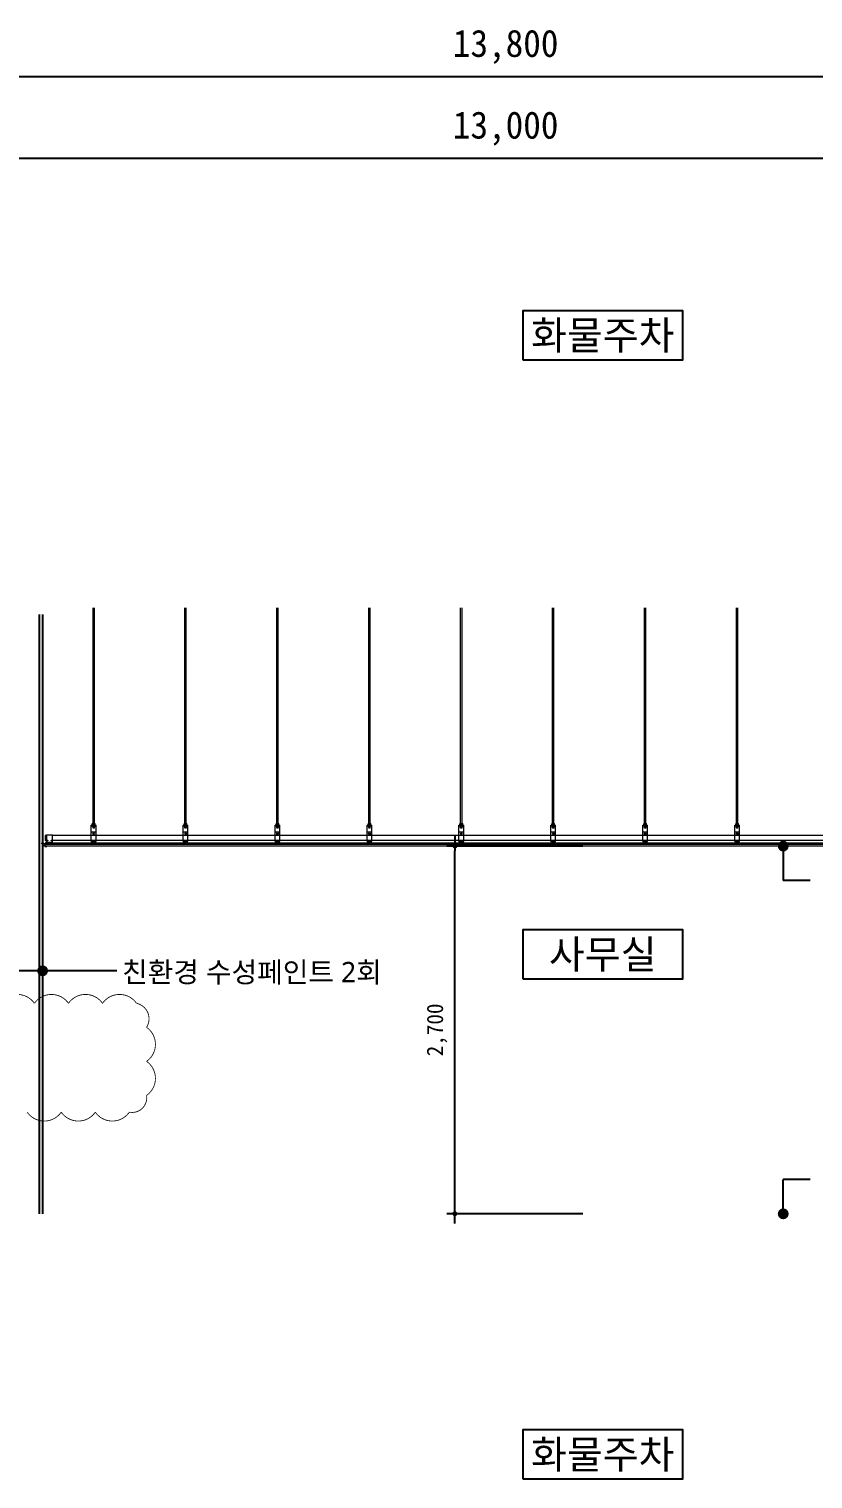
# Model space of a CAD drawing. Header units: inches. Extents: x 3675 to 732988, y -33059 to 70575.
# Drawn here: x 284746 to 290503, y -14547 to -3899 of the extents above; entities that cross this region are included whole.
import ezdxf
from ezdxf.enums import TextEntityAlignment as Align

# ---------------------------------------------------------------- set-up
doc = ezdxf.new("R2010")
doc.units = ezdxf.units.IN
doc.header["$MEASUREMENT"] = 0
doc.layers.get('0').update_dxf_attribs({"linetype": 'CONTINUOUS'})
for name, color, linetype, lineweight in [('A-DIMS', 7, 'CONTINUOUS', 25), ('A-ELEV-LIN3', 8, 'CONTINUOUS', 18), ('A-MKXS-LEAD', 7, 'CONTINUOUS', 25), ('A-MKXS-TEXT1', 3, 'CONTINUOUS', 25), ('A-MKXX-NAME', 3, 'CONTINUOUS', 25), ('A-MKXX-SYMB', 7, 'CONTINUOUS', 25), ('A-SECT-LIN1', 4, 'CONTINUOUS', 25), ('A-XXXX-FIN2', 6, 'CONTINUOUS', 20), ('REV-202205', 20, 'CONTINUOUS', 25)]:
    doc.layers.add(name, color=color, linetype=linetype, lineweight=lineweight)
doc.styles.add('HY울릉도L', font='H2GTRE.TTF')
doc.styles.add('돋움체', font='')
doc.styles.add('맑은고딕', font='malgun.ttf')
doc.styles.get('돋움체').set_extended_font_data('DotumChe')
doc.dimstyles.new('CDIM', dxfattribs={"dimtxt": 2, "dimasz": 0.6, "dimexe": 1, "dimexo": 1, "dimgap": 1, "dimtad": 1, "dimdec": 0, "dimrnd": 0.5, "dimzin": 0, "dimdsep": 32, "dimlunit": 6, "dimtxsty": 'HY울릉도L', "dimblk1": '_CIDOT', "dimblk2": '_CIDOT', "dimsah": 1, "dimcen": 4.5, "dimclrd": 2, "dimclre": 2, "dimclrt": 7, "dimadec": 0, "dimazin": 0, "dimtfac": 1, "dimtdec": 0, "dimtix": 1, "dimtmove": 2, "dimatfit": 1, "dimldrblk": '_CIDOT', "dimfxl": 1, "dimtolj": 1, "dimtzin": 0, "dimlwd": -1, "dimarcsym": 0})

# ---------------------------------------------------------------- blocks, each defined once
blk = doc.blocks.new('_CIDOT')
at = {"color": 0, "linetype": 'ByBlock'}
blk.add_line((2, 0), (-1, 0), dxfattribs=at)
at = {"color": 0, "linetype": 'ByBlock', "const_width": 0.5}
blk.add_lwpolyline([(-0.25, 0, 1), (0.25, 0, 1)], format="xyb", close=True, dxfattribs=at)
blk = doc.blocks.new('*D799')
at = {"layer": 'A-DIMS', "lineweight": -2, "transparency": 16777216}
for p, q in [((281746, -5749), (281746, -4749)), ((294746, -5749), (294746, -4749))]:
    blk.add_line(p, q, dxfattribs=at)
at = {"layer": 'A-DIMS', "transparency": 16777216}
blk.add_line((294686, -4849), (281806, -4849), dxfattribs=at)
at = {"layer": 'A-DIMS', "transparency": 16777216, "xscale": 60, "yscale": 60, "zscale": 60, "rotation": 180}
blk.add_blockref('_CIDOT', (281746, -4849), dxfattribs=at)
at = {"layer": 'A-DIMS', "transparency": 16777216, "xscale": 60, "yscale": 60, "zscale": 60}
blk.add_blockref('_CIDOT', (294746, -4849), dxfattribs=at)
at = {"layer": 'A-DIMS', "color": 3, "transparency": 16777216, "insert": (288246, -4630), "char_height": 200, "attachment_point": 5, "style": '돋움체'}
blk.add_mtext('\\A1;13,000', dxfattribs=at)
blk = doc.blocks.new('*D800')
at = {"layer": 'A-DIMS', "lineweight": -2, "transparency": 16777216}
for p, q in [((281346, -5749), (281346, -4149)), ((295146, -5749), (295146, -4149))]:
    blk.add_line(p, q, dxfattribs=at)
at = {"layer": 'A-DIMS', "transparency": 16777216}
blk.add_line((281406, -4249), (295086, -4249), dxfattribs=at)
at = {"layer": 'A-DIMS', "transparency": 16777216, "xscale": 60, "yscale": 60, "zscale": 60, "rotation": 180}
blk.add_blockref('_CIDOT', (281346, -4249), dxfattribs=at)
at = {"layer": 'A-DIMS', "transparency": 16777216, "xscale": 60, "yscale": 60, "zscale": 60}
blk.add_blockref('_CIDOT', (295146, -4249), dxfattribs=at)
at = {"layer": 'A-DIMS', "color": 3, "transparency": 16777216, "insert": (288246, -4030), "char_height": 200, "attachment_point": 5, "style": '돋움체'}
blk.add_mtext('\\A1;13,800', dxfattribs=at)
blk = doc.blocks.new('*D810')
at = {"layer": 'A-DIMS', "lineweight": -2, "transparency": 16777216}
for p, q in [((288813, -9899), (287813, -9899)), ((288813, -12599), (287813, -12599))]:
    blk.add_line(p, q, dxfattribs=at)
at = {"layer": 'A-DIMS', "transparency": 16777216}
blk.add_line((287873, -12563), (287873, -9935), dxfattribs=at)
at = {"layer": 'A-DIMS', "transparency": 16777216, "xscale": 36, "yscale": 36, "zscale": 36}
for p, rotation in [((287873, -9899), 90), ((287873, -12599), 270)]:
    blk.add_blockref('_CIDOT', p, dxfattribs=dict(at, rotation=rotation))
at = {"layer": 'A-DIMS', "color": 3, "transparency": 16777216, "insert": (287742, -11249), "char_height": 120, "attachment_point": 5, "rotation": 90, "style": '돋움체'}
blk.add_mtext('\\A1;2,700', dxfattribs=at)

msp = doc.modelspace()

# ---------------------------------------------------------------- hatches: boundary and pattern name
at = {"layer": 'A-MKXS-LEAD'}
h = msp.add_hatch(color=256, dxfattribs=at)
h.dxf.hatch_style = 1
h.paths.add_polyline_path([(290324.5, -9899.5, 1), (290244.5, -9899.5, 1)])
h = msp.add_hatch(color=256, dxfattribs=at)
h.dxf.hatch_style = 1
h.paths.add_polyline_path([(284885.6, -10815, 1), (284805.6, -10815, 1)])
h = msp.add_hatch(color=256, dxfattribs=at)
h.dxf.hatch_style = 1
h.paths.add_polyline_path([(290324.5, -12599.5, -1), (290244.5, -12599.5, -1)])

# ---------------------------------------------------------------- linework, layer by layer
at = {"layer": 'A-ELEV-LIN3'}
for p, q in [((285215.6, -9765.9), (285215.6, -8149.5)), ((285225.6, -9765.9), (285225.6, -8149.5)), ((285890.6, -9765.9), (285890.6, -8149.5)), ((285900.6, -9765.9), (285900.6, -8149.5)), ((286565.6, -9765.9), (286565.6, -8149.5)), ((286575.6, -9765.9), (286575.6, -8149.5)), ((287240.6, -9765.9), (287240.6, -8149.5)), ((287250.6, -9765.9), (287250.6, -8149.5)), ((287915.6, -9765.9), (287915.6, -8149.5)), ((287925.6, -9765.9), (287925.6, -8149.5)), ((288590.6, -9765.9), (288590.6, -8149.5)), ((288600.6, -9765.9), (288600.6, -8149.5)), ((289265.6, -9765.9), (289265.6, -8149.5)), ((289275.6, -9765.9), (289275.6, -8149.5)), ((289940.6, -9765.9), (289940.6, -8149.5)), ((289950.6, -9765.9), (289950.6, -8149.5)), ((285203.1, -9744.5), (285238.1, -9744.5)), ((285203.1, -9864.5), (285203.1, -9744.5)), ((285203.1, -9746.5), (285238.1, -9746.5)), ((285203.1, -9794.5), (285238.1, -9794.5)), ((285208.6, -9748.5), (285208.6, -9742.5)), ((285208.6, -9742.5), (285232.6, -9742.5)), ((285208.6, -9748.5), (285232.6, -9748.5)), ((285208.6, -9748.5), (285232.6, -9748.5)), ((285211.6, -9734.5), (285210.6, -9735.5)), ((285210.6, -9742.5), (285210.6, -9735.5)), ((285210.6, -9742.5), (285210.6, -9735.5)), ((285210.6, -9755.5), (285210.6, -9748.5)), ((285211.6, -9756.5), (285210.6, -9755.5)), ((285211.6, -9756.5), (285210.6, -9755.5)), ((285211.6, -9734.5), (285229.6, -9734.5)), ((285211.6, -9756.5), (285229.6, -9756.5)), ((285213.9, -9734.5), (285215.6, -9736.2)), ((285213.9, -9742.5), (285215.6, -9740.8)), ((285213.9, -9748.5), (285215.6, -9750.2)), ((285213.9, -9748.5), (285215.6, -9750.2)), ((285213.9, -9756.5), (285215.6, -9754.8)), ((285217.2, -9734.5), (285215.6, -9736.2)), ((285217.2, -9742.5), (285215.6, -9740.8)), ((285217.2, -9748.5), (285215.6, -9750.2)), ((285215.6, -9765.9), (285215.6, -9748.5)), ((285217.2, -9748.5), (285215.6, -9750.2)), ((285217.2, -9756.5), (285215.6, -9754.8)), ((285225.6, -9765.9), (285215.6, -9765.9)), ((285215.6, -9765.9), (285216.6, -9766.9)), ((285224.6, -9766.9), (285216.6, -9766.9)), ((285220.6, -9756.5), (285220.6, -9748.5)), ((285220.6, -9756.5), (285220.6, -9748.5)), ((285223.9, -9734.5), (285225.6, -9736.2)), ((285223.9, -9742.5), (285225.6, -9740.8)), ((285223.9, -9748.5), (285225.6, -9750.2)), ((285223.9, -9756.5), (285225.6, -9754.8)), ((285225.6, -9765.9), (285224.6, -9766.9)), ((285227.2, -9734.5), (285225.6, -9736.2)), ((285227.2, -9742.5), (285225.6, -9740.8)), ((285227.2, -9748.5), (285225.6, -9750.2)), ((285225.6, -9765.9), (285225.6, -9748.5)), ((285227.2, -9756.5), (285225.6, -9754.8)), ((285230.6, -9735.5), (285229.6, -9734.5)), ((285230.6, -9755.5), (285229.6, -9756.5)), ((285230.6, -9742.5), (285230.6, -9735.5)), ((285230.6, -9742.5), (285230.6, -9735.5)), ((285230.6, -9755.5), (285230.6, -9748.5)), ((285232.6, -9748.5), (285232.6, -9742.5)), ((285238.1, -9864.5), (285238.1, -9744.5)), ((285878.1, -9744.5), (285913.1, -9744.5)), ((285878.1, -9864.5), (285878.1, -9744.5)), ((285878.1, -9746.5), (285913.1, -9746.5)), ((285878.1, -9794.5), (285913.1, -9794.5)), ((285883.6, -9748.5), (285883.6, -9742.5)), ((285883.6, -9742.5), (285907.6, -9742.5)), ((285883.6, -9748.5), (285907.6, -9748.5)), ((285883.6, -9748.5), (285907.6, -9748.5)), ((285886.6, -9734.5), (285885.6, -9735.5)), ((285885.6, -9742.5), (285885.6, -9735.5)), ((285885.6, -9742.5), (285885.6, -9735.5)), ((285885.6, -9755.5), (285885.6, -9748.5)), ((285886.6, -9756.5), (285885.6, -9755.5)), ((285886.6, -9756.5), (285885.6, -9755.5)), ((285886.6, -9734.5), (285904.6, -9734.5)), ((285886.6, -9756.5), (285904.6, -9756.5)), ((285888.9, -9734.5), (285890.6, -9736.2)), ((285888.9, -9742.5), (285890.6, -9740.8)), ((285888.9, -9748.5), (285890.6, -9750.2)), ((285888.9, -9748.5), (285890.6, -9750.2)), ((285888.9, -9756.5), (285890.6, -9754.8)), ((285892.2, -9734.5), (285890.6, -9736.2)), ((285892.2, -9742.5), (285890.6, -9740.8)), ((285892.2, -9748.5), (285890.6, -9750.2)), ((285890.6, -9765.9), (285890.6, -9748.5)), ((285892.2, -9748.5), (285890.6, -9750.2)), ((285892.2, -9756.5), (285890.6, -9754.8)), ((285900.6, -9765.9), (285890.6, -9765.9)), ((285890.6, -9765.9), (285891.6, -9766.9)), ((285899.6, -9766.9), (285891.6, -9766.9)), ((285895.6, -9756.5), (285895.6, -9748.5)), ((285895.6, -9756.5), (285895.6, -9748.5)), ((285898.9, -9734.5), (285900.6, -9736.2)), ((285898.9, -9742.5), (285900.6, -9740.8)), ((285898.9, -9748.5), (285900.6, -9750.2)), ((285898.9, -9756.5), (285900.6, -9754.8)), ((285900.6, -9765.9), (285899.6, -9766.9)), ((285902.2, -9734.5), (285900.6, -9736.2)), ((285902.2, -9742.5), (285900.6, -9740.8)), ((285902.2, -9748.5), (285900.6, -9750.2)), ((285900.6, -9765.9), (285900.6, -9748.5)), ((285902.2, -9756.5), (285900.6, -9754.8)), ((285905.6, -9735.5), (285904.6, -9734.5)), ((285905.6, -9755.5), (285904.6, -9756.5)), ((285905.6, -9742.5), (285905.6, -9735.5)), ((285905.6, -9742.5), (285905.6, -9735.5)), ((285905.6, -9755.5), (285905.6, -9748.5)), ((285907.6, -9748.5), (285907.6, -9742.5)), ((285913.1, -9864.5), (285913.1, -9744.5)), ((286553.1, -9744.5), (286588.1, -9744.5)), ((286553.1, -9864.5), (286553.1, -9744.5)), ((286553.1, -9746.5), (286588.1, -9746.5)), ((286553.1, -9794.5), (286588.1, -9794.5)), ((286558.6, -9748.5), (286558.6, -9742.5)), ((286558.6, -9742.5), (286582.6, -9742.5)), ((286558.6, -9748.5), (286582.6, -9748.5)), ((286558.6, -9748.5), (286582.6, -9748.5)), ((286561.6, -9734.5), (286560.6, -9735.5)), ((286560.6, -9742.5), (286560.6, -9735.5)), ((286560.6, -9742.5), (286560.6, -9735.5)), ((286560.6, -9755.5), (286560.6, -9748.5)), ((286561.6, -9756.5), (286560.6, -9755.5)), ((286561.6, -9756.5), (286560.6, -9755.5)), ((286561.6, -9734.5), (286579.6, -9734.5)), ((286561.6, -9756.5), (286579.6, -9756.5)), ((286563.9, -9734.5), (286565.6, -9736.2)), ((286563.9, -9742.5), (286565.6, -9740.8)), ((286563.9, -9748.5), (286565.6, -9750.2)), ((286563.9, -9748.5), (286565.6, -9750.2)), ((286563.9, -9756.5), (286565.6, -9754.8)), ((286567.2, -9734.5), (286565.6, -9736.2)), ((286567.2, -9742.5), (286565.6, -9740.8)), ((286567.2, -9748.5), (286565.6, -9750.2)), ((286565.6, -9765.9), (286565.6, -9748.5)), ((286567.2, -9748.5), (286565.6, -9750.2)), ((286567.2, -9756.5), (286565.6, -9754.8)), ((286575.6, -9765.9), (286565.6, -9765.9)), ((286565.6, -9765.9), (286566.6, -9766.9)), ((286574.6, -9766.9), (286566.6, -9766.9)), ((286570.6, -9756.5), (286570.6, -9748.5)), ((286570.6, -9756.5), (286570.6, -9748.5)), ((286573.9, -9734.5), (286575.6, -9736.2)), ((286573.9, -9742.5), (286575.6, -9740.8)), ((286573.9, -9748.5), (286575.6, -9750.2)), ((286573.9, -9756.5), (286575.6, -9754.8)), ((286575.6, -9765.9), (286574.6, -9766.9)), ((286577.2, -9734.5), (286575.6, -9736.2)), ((286577.2, -9742.5), (286575.6, -9740.8)), ((286577.2, -9748.5), (286575.6, -9750.2)), ((286575.6, -9765.9), (286575.6, -9748.5)), ((286577.2, -9756.5), (286575.6, -9754.8)), ((286580.6, -9735.5), (286579.6, -9734.5)), ((286580.6, -9755.5), (286579.6, -9756.5)), ((286580.6, -9742.5), (286580.6, -9735.5)), ((286580.6, -9742.5), (286580.6, -9735.5)), ((286580.6, -9755.5), (286580.6, -9748.5)), ((286582.6, -9748.5), (286582.6, -9742.5)), ((286588.1, -9864.5), (286588.1, -9744.5)), ((287228.1, -9744.5), (287263.1, -9744.5)), ((287228.1, -9864.5), (287228.1, -9744.5)), ((287228.1, -9746.5), (287263.1, -9746.5)), ((287228.1, -9794.5), (287263.1, -9794.5)), ((287233.6, -9748.5), (287233.6, -9742.5)), ((287233.6, -9742.5), (287257.6, -9742.5)), ((287233.6, -9748.5), (287257.6, -9748.5)), ((287233.6, -9748.5), (287257.6, -9748.5)), ((287236.6, -9734.5), (287235.6, -9735.5)), ((287235.6, -9742.5), (287235.6, -9735.5)), ((287235.6, -9742.5), (287235.6, -9735.5)), ((287235.6, -9755.5), (287235.6, -9748.5)), ((287236.6, -9756.5), (287235.6, -9755.5)), ((287236.6, -9756.5), (287235.6, -9755.5)), ((287236.6, -9734.5), (287254.6, -9734.5)), ((287236.6, -9756.5), (287254.6, -9756.5)), ((287238.9, -9734.5), (287240.6, -9736.2)), ((287238.9, -9742.5), (287240.6, -9740.8)), ((287238.9, -9748.5), (287240.6, -9750.2)), ((287238.9, -9748.5), (287240.6, -9750.2)), ((287238.9, -9756.5), (287240.6, -9754.8)), ((287242.2, -9734.5), (287240.6, -9736.2)), ((287242.2, -9742.5), (287240.6, -9740.8)), ((287242.2, -9748.5), (287240.6, -9750.2)), ((287240.6, -9765.9), (287240.6, -9748.5)), ((287242.2, -9748.5), (287240.6, -9750.2)), ((287242.2, -9756.5), (287240.6, -9754.8)), ((287250.6, -9765.9), (287240.6, -9765.9)), ((287240.6, -9765.9), (287241.6, -9766.9)), ((287249.6, -9766.9), (287241.6, -9766.9)), ((287245.6, -9756.5), (287245.6, -9748.5)), ((287245.6, -9756.5), (287245.6, -9748.5)), ((287248.9, -9734.5), (287250.6, -9736.2)), ((287248.9, -9742.5), (287250.6, -9740.8)), ((287248.9, -9748.5), (287250.6, -9750.2)), ((287248.9, -9756.5), (287250.6, -9754.8)), ((287250.6, -9765.9), (287249.6, -9766.9)), ((287252.2, -9734.5), (287250.6, -9736.2)), ((287252.2, -9742.5), (287250.6, -9740.8)), ((287252.2, -9748.5), (287250.6, -9750.2)), ((287250.6, -9765.9), (287250.6, -9748.5)), ((287252.2, -9756.5), (287250.6, -9754.8)), ((287255.6, -9735.5), (287254.6, -9734.5)), ((287255.6, -9755.5), (287254.6, -9756.5)), ((287255.6, -9742.5), (287255.6, -9735.5)), ((287255.6, -9742.5), (287255.6, -9735.5)), ((287255.6, -9755.5), (287255.6, -9748.5)), ((287257.6, -9748.5), (287257.6, -9742.5)), ((287263.1, -9864.5), (287263.1, -9744.5)), ((287903.1, -9744.5), (287938.1, -9744.5)), ((287903.1, -9864.5), (287903.1, -9744.5)), ((287903.1, -9746.5), (287938.1, -9746.5)), ((287903.1, -9794.5), (287938.1, -9794.5)), ((287908.6, -9748.5), (287908.6, -9742.5)), ((287908.6, -9742.5), (287932.6, -9742.5)), ((287908.6, -9748.5), (287932.6, -9748.5)), ((287908.6, -9748.5), (287932.6, -9748.5)), ((287911.6, -9734.5), (287910.6, -9735.5)), ((287910.6, -9742.5), (287910.6, -9735.5)), ((287910.6, -9742.5), (287910.6, -9735.5)), ((287910.6, -9755.5), (287910.6, -9748.5)), ((287911.6, -9756.5), (287910.6, -9755.5)), ((287911.6, -9756.5), (287910.6, -9755.5)), ((287911.6, -9734.5), (287929.6, -9734.5)), ((287911.6, -9756.5), (287929.6, -9756.5)), ((287913.9, -9734.5), (287915.6, -9736.2)), ((287913.9, -9742.5), (287915.6, -9740.8)), ((287913.9, -9748.5), (287915.6, -9750.2)), ((287913.9, -9748.5), (287915.6, -9750.2)), ((287913.9, -9756.5), (287915.6, -9754.8)), ((287917.2, -9734.5), (287915.6, -9736.2)), ((287917.2, -9742.5), (287915.6, -9740.8)), ((287917.2, -9748.5), (287915.6, -9750.2)), ((287915.6, -9765.9), (287915.6, -9748.5)), ((287917.2, -9748.5), (287915.6, -9750.2)), ((287917.2, -9756.5), (287915.6, -9754.8)), ((287925.6, -9765.9), (287915.6, -9765.9)), ((287915.6, -9765.9), (287916.6, -9766.9)), ((287924.6, -9766.9), (287916.6, -9766.9)), ((287920.6, -9756.5), (287920.6, -9748.5)), ((287920.6, -9756.5), (287920.6, -9748.5)), ((287923.9, -9734.5), (287925.6, -9736.2)), ((287923.9, -9742.5), (287925.6, -9740.8)), ((287923.9, -9748.5), (287925.6, -9750.2)), ((287923.9, -9756.5), (287925.6, -9754.8)), ((287925.6, -9765.9), (287924.6, -9766.9)), ((287927.2, -9734.5), (287925.6, -9736.2)), ((287927.2, -9742.5), (287925.6, -9740.8)), ((287927.2, -9748.5), (287925.6, -9750.2)), ((287925.6, -9765.9), (287925.6, -9748.5)), ((287927.2, -9756.5), (287925.6, -9754.8)), ((287930.6, -9735.5), (287929.6, -9734.5)), ((287930.6, -9755.5), (287929.6, -9756.5)), ((287930.6, -9742.5), (287930.6, -9735.5)), ((287930.6, -9742.5), (287930.6, -9735.5)), ((287930.6, -9755.5), (287930.6, -9748.5)), ((287932.6, -9748.5), (287932.6, -9742.5)), ((287938.1, -9864.5), (287938.1, -9744.5)), ((288578.1, -9744.5), (288613.1, -9744.5)), ((288578.1, -9864.5), (288578.1, -9744.5)), ((288578.1, -9746.5), (288613.1, -9746.5)), ((288578.1, -9794.5), (288613.1, -9794.5)), ((288583.6, -9748.5), (288583.6, -9742.5)), ((288583.6, -9742.5), (288607.6, -9742.5)), ((288583.6, -9748.5), (288607.6, -9748.5)), ((288583.6, -9748.5), (288607.6, -9748.5)), ((288586.6, -9734.5), (288585.6, -9735.5)), ((288585.6, -9742.5), (288585.6, -9735.5)), ((288585.6, -9742.5), (288585.6, -9735.5)), ((288585.6, -9755.5), (288585.6, -9748.5)), ((288586.6, -9756.5), (288585.6, -9755.5)), ((288586.6, -9756.5), (288585.6, -9755.5)), ((288586.6, -9734.5), (288604.6, -9734.5)), ((288586.6, -9756.5), (288604.6, -9756.5)), ((288588.9, -9734.5), (288590.6, -9736.2)), ((288588.9, -9742.5), (288590.6, -9740.8)), ((288588.9, -9748.5), (288590.6, -9750.2)), ((288588.9, -9748.5), (288590.6, -9750.2)), ((288588.9, -9756.5), (288590.6, -9754.8)), ((288592.2, -9734.5), (288590.6, -9736.2)), ((288592.2, -9742.5), (288590.6, -9740.8)), ((288592.2, -9748.5), (288590.6, -9750.2)), ((288590.6, -9765.9), (288590.6, -9748.5)), ((288592.2, -9748.5), (288590.6, -9750.2)), ((288592.2, -9756.5), (288590.6, -9754.8)), ((288600.6, -9765.9), (288590.6, -9765.9)), ((288590.6, -9765.9), (288591.6, -9766.9)), ((288599.6, -9766.9), (288591.6, -9766.9)), ((288595.6, -9756.5), (288595.6, -9748.5)), ((288595.6, -9756.5), (288595.6, -9748.5)), ((288598.9, -9734.5), (288600.6, -9736.2)), ((288598.9, -9742.5), (288600.6, -9740.8)), ((288598.9, -9748.5), (288600.6, -9750.2)), ((288598.9, -9756.5), (288600.6, -9754.8)), ((288600.6, -9765.9), (288599.6, -9766.9)), ((288602.2, -9734.5), (288600.6, -9736.2)), ((288602.2, -9742.5), (288600.6, -9740.8)), ((288602.2, -9748.5), (288600.6, -9750.2)), ((288600.6, -9765.9), (288600.6, -9748.5)), ((288602.2, -9756.5), (288600.6, -9754.8)), ((288605.6, -9735.5), (288604.6, -9734.5)), ((288605.6, -9755.5), (288604.6, -9756.5)), ((288605.6, -9742.5), (288605.6, -9735.5)), ((288605.6, -9742.5), (288605.6, -9735.5)), ((288605.6, -9755.5), (288605.6, -9748.5)), ((288607.6, -9748.5), (288607.6, -9742.5)), ((288613.1, -9864.5), (288613.1, -9744.5)), ((289253.1, -9744.5), (289288.1, -9744.5)), ((289253.1, -9864.5), (289253.1, -9744.5)), ((289253.1, -9746.5), (289288.1, -9746.5)), ((289253.1, -9794.5), (289288.1, -9794.5)), ((289258.6, -9748.5), (289258.6, -9742.5)), ((289258.6, -9742.5), (289282.6, -9742.5)), ((289258.6, -9748.5), (289282.6, -9748.5)), ((289258.6, -9748.5), (289282.6, -9748.5)), ((289261.6, -9734.5), (289260.6, -9735.5)), ((289260.6, -9742.5), (289260.6, -9735.5)), ((289260.6, -9742.5), (289260.6, -9735.5)), ((289260.6, -9755.5), (289260.6, -9748.5)), ((289261.6, -9756.5), (289260.6, -9755.5)), ((289261.6, -9756.5), (289260.6, -9755.5)), ((289261.6, -9734.5), (289279.6, -9734.5)), ((289261.6, -9756.5), (289279.6, -9756.5)), ((289263.9, -9734.5), (289265.6, -9736.2)), ((289263.9, -9742.5), (289265.6, -9740.8)), ((289263.9, -9748.5), (289265.6, -9750.2)), ((289263.9, -9748.5), (289265.6, -9750.2)), ((289263.9, -9756.5), (289265.6, -9754.8)), ((289267.2, -9734.5), (289265.6, -9736.2)), ((289267.2, -9742.5), (289265.6, -9740.8)), ((289267.2, -9748.5), (289265.6, -9750.2)), ((289265.6, -9765.9), (289265.6, -9748.5)), ((289267.2, -9748.5), (289265.6, -9750.2)), ((289267.2, -9756.5), (289265.6, -9754.8)), ((289275.6, -9765.9), (289265.6, -9765.9)), ((289265.6, -9765.9), (289266.6, -9766.9)), ((289274.6, -9766.9), (289266.6, -9766.9)), ((289270.6, -9756.5), (289270.6, -9748.5)), ((289270.6, -9756.5), (289270.6, -9748.5)), ((289273.9, -9734.5), (289275.6, -9736.2)), ((289273.9, -9742.5), (289275.6, -9740.8)), ((289273.9, -9748.5), (289275.6, -9750.2)), ((289273.9, -9756.5), (289275.6, -9754.8)), ((289275.6, -9765.9), (289274.6, -9766.9)), ((289277.2, -9734.5), (289275.6, -9736.2)), ((289277.2, -9742.5), (289275.6, -9740.8)), ((289277.2, -9748.5), (289275.6, -9750.2)), ((289275.6, -9765.9), (289275.6, -9748.5)), ((289277.2, -9756.5), (289275.6, -9754.8)), ((289280.6, -9735.5), (289279.6, -9734.5)), ((289280.6, -9755.5), (289279.6, -9756.5)), ((289280.6, -9742.5), (289280.6, -9735.5)), ((289280.6, -9742.5), (289280.6, -9735.5)), ((289280.6, -9755.5), (289280.6, -9748.5)), ((289282.6, -9748.5), (289282.6, -9742.5)), ((289288.1, -9864.5), (289288.1, -9744.5)), ((289928.1, -9744.5), (289963.1, -9744.5)), ((289928.1, -9864.5), (289928.1, -9744.5)), ((289928.1, -9746.5), (289963.1, -9746.5)), ((289928.1, -9794.5), (289963.1, -9794.5)), ((289933.6, -9748.5), (289933.6, -9742.5)), ((289933.6, -9742.5), (289957.6, -9742.5)), ((289933.6, -9748.5), (289957.6, -9748.5)), ((289933.6, -9748.5), (289957.6, -9748.5)), ((289936.6, -9734.5), (289935.6, -9735.5)), ((289935.6, -9742.5), (289935.6, -9735.5)), ((289935.6, -9742.5), (289935.6, -9735.5)), ((289935.6, -9755.5), (289935.6, -9748.5)), ((289936.6, -9756.5), (289935.6, -9755.5)), ((289936.6, -9756.5), (289935.6, -9755.5)), ((289936.6, -9734.5), (289954.6, -9734.5)), ((289936.6, -9756.5), (289954.6, -9756.5)), ((289938.9, -9734.5), (289940.6, -9736.2)), ((289938.9, -9742.5), (289940.6, -9740.8)), ((289938.9, -9748.5), (289940.6, -9750.2)), ((289938.9, -9748.5), (289940.6, -9750.2)), ((289938.9, -9756.5), (289940.6, -9754.8)), ((289942.2, -9734.5), (289940.6, -9736.2)), ((289942.2, -9742.5), (289940.6, -9740.8)), ((289942.2, -9748.5), (289940.6, -9750.2)), ((289940.6, -9765.9), (289940.6, -9748.5)), ((289942.2, -9748.5), (289940.6, -9750.2)), ((289942.2, -9756.5), (289940.6, -9754.8)), ((289950.6, -9765.9), (289940.6, -9765.9)), ((289940.6, -9765.9), (289941.6, -9766.9)), ((289949.6, -9766.9), (289941.6, -9766.9)), ((289945.6, -9756.5), (289945.6, -9748.5)), ((289945.6, -9756.5), (289945.6, -9748.5)), ((289948.9, -9734.5), (289950.6, -9736.2)), ((289948.9, -9742.5), (289950.6, -9740.8)), ((289948.9, -9748.5), (289950.6, -9750.2)), ((289948.9, -9756.5), (289950.6, -9754.8)), ((289950.6, -9765.9), (289949.6, -9766.9)), ((289952.2, -9734.5), (289950.6, -9736.2)), ((289952.2, -9742.5), (289950.6, -9740.8)), ((289952.2, -9748.5), (289950.6, -9750.2)), ((289950.6, -9765.9), (289950.6, -9748.5)), ((289952.2, -9756.5), (289950.6, -9754.8)), ((289955.6, -9735.5), (289954.6, -9734.5)), ((289955.6, -9755.5), (289954.6, -9756.5)), ((289955.6, -9742.5), (289955.6, -9735.5)), ((289955.6, -9742.5), (289955.6, -9735.5)), ((289955.6, -9755.5), (289955.6, -9748.5)), ((289957.6, -9748.5), (289957.6, -9742.5)), ((289963.1, -9864.5), (289963.1, -9744.5)), ((285203.1, -9864.5), (285238.1, -9864.5)), ((285878.1, -9864.5), (285913.1, -9864.5)), ((286553.1, -9864.5), (286588.1, -9864.5)), ((287228.1, -9864.5), (287263.1, -9864.5)), ((287903.1, -9864.5), (287938.1, -9864.5)), ((288578.1, -9864.5), (288613.1, -9864.5)), ((289253.1, -9864.5), (289288.1, -9864.5)), ((289928.1, -9864.5), (289963.1, -9864.5))]:
    msp.add_line(p, q, dxfattribs=at)
at = {"layer": 'A-ELEV-LIN3', "color": 8}
for p, q in [((284874.3, -9820.5), (284864.3, -9820.5)), ((284864.3, -9820.5), (284864.3, -9858.5)), ((284864.3, -9820.5), (284864.3, -9858.5)), ((284874.3, -9821.5), (284864.3, -9821.5)), ((284884.3, -9857.5), (284864.3, -9857.5)), ((284884.3, -9858.5), (284864.3, -9858.5)), ((284919.3, -9819.5), (284874.3, -9819.5)), ((284874.3, -9819.5), (284874.3, -9851.2)), ((284874.3, -9851.2), (284884.3, -9857.1)), ((284874.3, -9877.5), (284874.3, -9858.5)), ((284884.3, -9859.5), (284875.3, -9859.5)), ((284875.3, -9859.5), (284875.3, -9876.5)), ((284875.3, -9869.3), (284918.3, -9869.3)), ((284875.3, -9876.5), (284882.6, -9876.5)), ((284882.6, -9876.5), (284885.6, -9871.2)), ((284885.6, -9873.2), (284883.2, -9877.5)), ((284884.3, -9857.1), (284884.3, -9859.5)), ((284885.6, -9871.2), (284888.5, -9876.5)), ((284888, -9877.5), (284885.6, -9873.2)), ((284888.5, -9876.5), (284905.1, -9876.5)), ((284905.1, -9876.5), (284908.1, -9871.2)), ((284908.1, -9873.2), (284905.7, -9877.5)), ((284908.1, -9871.2), (284911, -9876.5)), ((284910.5, -9877.5), (284908.1, -9873.2)), ((284909.3, -9857.1), (284919.3, -9851.2)), ((284909.3, -9859.5), (284909.3, -9857.1)), ((294249.3, -9857.5), (284909.3, -9857.5)), ((294249.3, -9858.5), (284909.3, -9858.5)), ((284919.3, -9858.5), (284909.3, -9858.5)), ((284918.3, -9859.5), (284909.3, -9859.5)), ((284911, -9876.5), (284918.3, -9876.5)), ((284918.3, -9876.5), (284918.3, -9859.5)), ((284919.3, -9851.2), (284919.3, -9819.5)), ((294239.3, -9820.5), (284919.3, -9820.5)), ((294239.3, -9821.5), (284919.3, -9821.5)), ((284919.3, -9877.5), (284919.3, -9858.5))]:
    msp.add_line(p, q, dxfattribs=at)
at = {"layer": 'A-ELEV-LIN3'}
for points in [[(284857.2, -9881.4), (284835.4, -9881.4)], [(284845.6, -9869.5), (284847.6, -9869.5), (284847.6, -9892.5), (284863.2, -9892.5), (284847.6, -9892.5), (284847.6, -9869.5), (284845.6, -9869.5), (284845.6, -9894.5), (284861.2, -9894.5), (284861.2, -9901.5), (284876.2, -9901.5), (284876.2, -9899.5), (284863.2, -9899.5), (284863.2, -9892.5)]]:
    msp.add_lwpolyline(points, dxfattribs=at)
for centre in [(285220.6, -9809.2), (285895.6, -9809.2), (286570.6, -9809.2), (287245.6, -9809.2), (287920.6, -9809.2), (288595.6, -9809.2), (289270.6, -9809.2), (289945.6, -9809.2)]:
    msp.add_circle(centre, 6.1, dxfattribs=at)
at = {"layer": 'A-MKXS-LEAD'}
for p, q in [((290284.5, -9899.5), (290284.5, -10151.4)), ((290483, -10151.4), (290284.5, -10151.4)), ((285391, -10815), (284645.6, -10815)), ((290284.5, -12599.5), (290284.5, -12347.5)), ((290483, -12347.5), (290284.5, -12347.5))]:
    msp.add_line(p, q, dxfattribs=at)
at = {"layer": 'A-MKXX-SYMB'}
for points in [[(288371.5, -6328.3), (289547, -6328.3), (289547, -5968.3), (288371.5, -5968.3)], [(288371.5, -10873.4), (289547, -10873.4), (289547, -10513.4), (288371.5, -10513.4)], [(288371.5, -14546.8), (289547, -14546.8), (289547, -14186.8), (288371.5, -14186.8)]]:
    msp.add_lwpolyline(points, close=True, dxfattribs=at)
at = {"layer": 'A-SECT-LIN1'}
for p, q in [((284820.6, -8199.5), (284820.6, -12599.5)), ((284845.6, -8199.5), (284845.6, -12599.5))]:
    msp.add_line(p, q, dxfattribs=at)
at = {"layer": 'A-XXXX-FIN2'}
for p, q in [((294914.3, -9877.5), (284864.3, -9877.5)), ((284864.3, -9899.5), (284864.3, -9877.5)), ((294914.3, -9887), (284864.3, -9887)), ((294914.3, -9899.5), (284864.3, -9899.5))]:
    msp.add_line(p, q, dxfattribs=at)
at = {"layer": 'REV-202205', "const_width": 6}
msp.add_lwpolyline([(284535.4, -11053.7, -0.5205671), (284785.4, -11053.7, -0.5205671), (285035.4, -11053.7, -0.5205671), (285285.4, -11053.7, -0.5205671), (285535.4, -11053.7, -0.5205671), (285609.1, -11230, -0.5205671), (285609.1, -11480, -0.5205671), (285609.1, -11730, -0.5205671), (285482.4, -11853.3, -0.5205671), (285232.4, -11853.3, -0.5205671), (284982.4, -11853.3, -0.5205671), (284732.4, -11853.3, -0.5205671)], format="xyb", dxfattribs=at)

# ---------------------------------------------------------------- texts
at = {"layer": 'A-MKXS-TEXT1', "style": '맑은고딕'}
msp.add_text('친환경 수성페인트 2회', height=150, dxfattribs=at).set_placement((285429.2, -10824.9), align=Align.MIDDLE_LEFT)
at = {"layer": 'A-MKXX-NAME', "style": '맑은고딕'}
for s, p in [('화물주차', (288959.3, -6148.3)), ('사무실', (288959.3, -10693.4)), ('화물주차', (288959.3, -14366.8))]:
    msp.add_text(s, height=210, dxfattribs=at).set_placement(p, align=Align.MIDDLE_CENTER)

# ---------------------------------------------------------------- dimensions: what is measured, and where the dimension line sits
at = {"layer": 'A-DIMS'}
dim = msp.add_linear_dim(base=(295145.6, -4249.5), p1=(281345.6, -5849.5), p2=(295145.6, -5849.5), dimstyle='CDIM', override={"dimscale": 100, "dimtxsty": '돋움체', "dimclrd": 256, "dimclre": 256, "dimclrt": 3}, dxfattribs=at)
dim.commit()
dim.dimension.update_dxf_attribs({"geometry": '*D800', "text_midpoint": (288245.6, -4030.4)})
for base, p1, p2, angle, override, picture, middle in [((281745.6, -4849.5), (294745.6, -5849.5), (281745.6, -5849.5), 180, {"dimscale": 100, "dimtxsty": '돋움체', "dimclrd": 256, "dimclre": 256, "dimclrt": 3}, '*D799', (288245.6, -4630.4)), ((287873, -9899.5), (288873, -12599.5), (288873, -9899.5), 90, {"dimscale": 60, "dimtxsty": '돋움체', "dimclrd": 256, "dimclre": 256, "dimclrt": 3}, '*D810', (287741.6, -11249.5))]:
    dim = msp.add_linear_dim(base=base, p1=p1, p2=p2, angle=angle, dimstyle='CDIM', override=override, dxfattribs=at)
    dim.commit()
    dim.dimension.update_dxf_attribs({"geometry": picture, "text_midpoint": middle})

doc.saveas('drawing.dxf')
